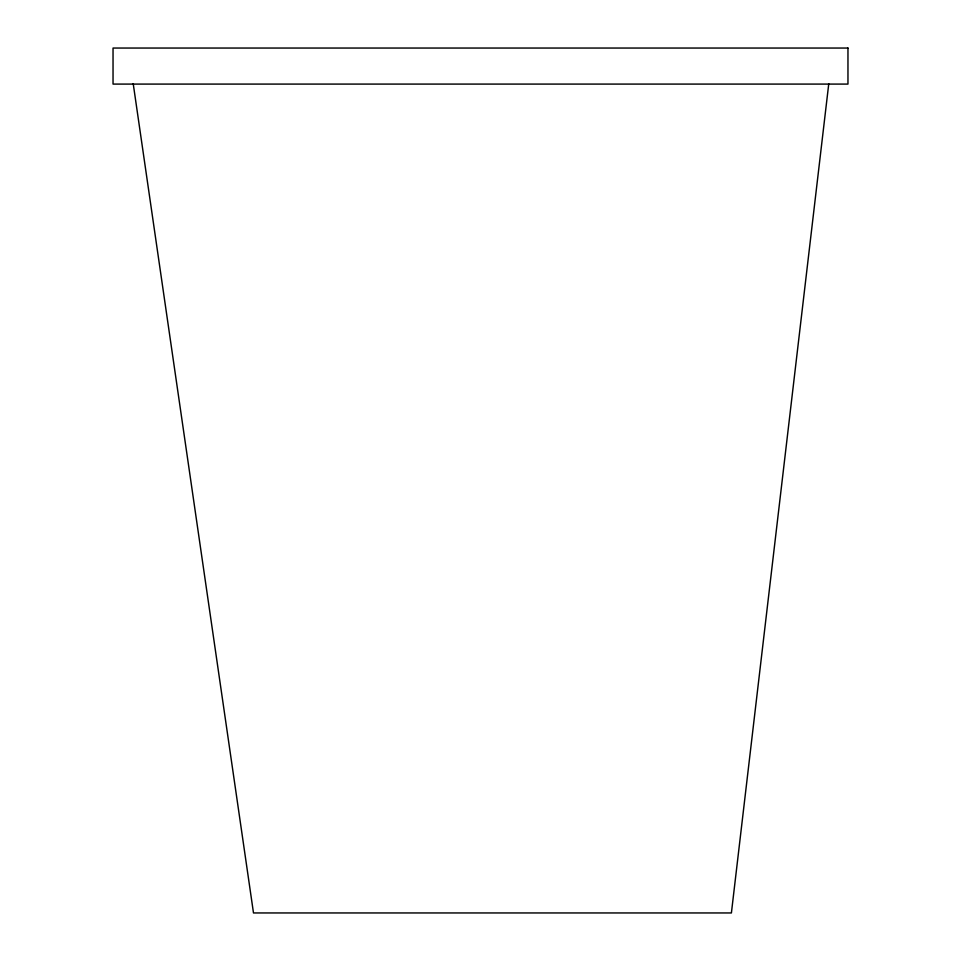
<?xml version="1.0" encoding="UTF-8"?>
<svg xmlns="http://www.w3.org/2000/svg" width="961" height="961" viewBox="0 0 961 961"><rect width="100%" height="100%" fill="white"/><g stroke="black" fill="none" stroke-linecap="round" stroke-linejoin="round"><path stroke-width="1.44" d="M828.754 83.835L731.405 912.95L253.488 912.95L133.207 83.655M847.962 48.05L113.038 48.05L113.038 84.087L847.962 84.087L847.962 48.05"/></g></svg>
